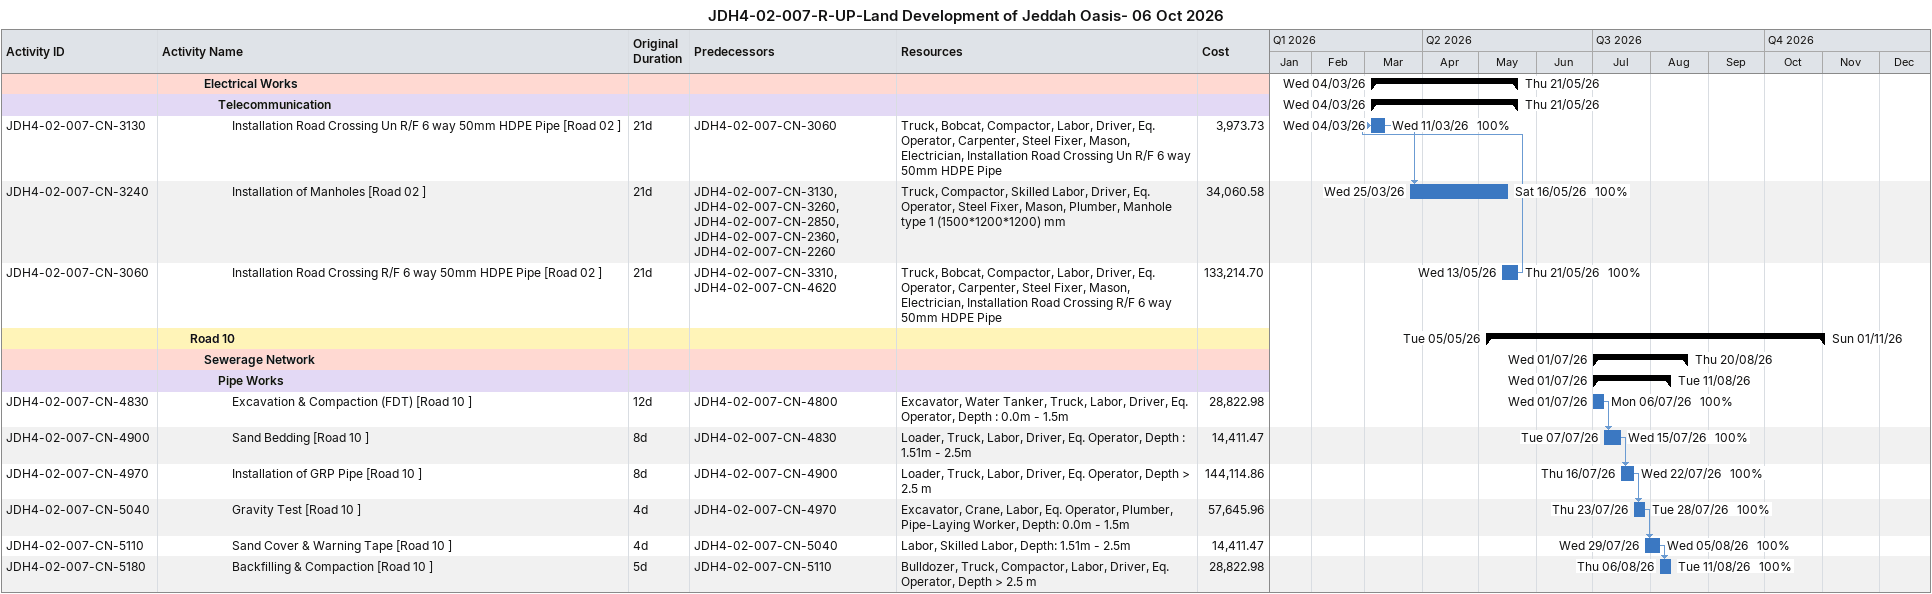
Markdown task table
JDH4-02-007-R-UP-Land Development of Jeddah Oasis- 06 Oct 2026

| ID | Level | Task | Original duration | Start | Finish | Predecessors | Resources | % complete | Cost |
|---|---|---|---|---|---|---|---|---|---|
|  | 4 | **Electrical Works** |  | 2026-03-04 | 2026-05-21 |  |  |  |  |
|  | 5 | **Telecommunication** |  | 2026-03-04 | 2026-05-21 |  |  |  |  |
| JDH4-02-007-CN-3130 | 6 | Installation Road Crossing Un R/F 6 way 50mm HDPE Pipe [Road 02 ] | 21d | 2026-03-04 | 2026-03-11 | JDH4-02-007-CN-3060 | Truck, Bobcat, Compactor, Labor, Driver, Eq. Operator, Carpenter, Steel Fixer, Mason, Electrician, Installation Road Crossing Un R/F 6 way 50mm HDPE Pipe | 100 | 3973.73 |
| JDH4-02-007-CN-3240 | 6 | Installation of Manholes [Road 02 ] | 21d | 2026-03-25 | 2026-05-16 | JDH4-02-007-CN-3130, JDH4-02-007-CN-3260, JDH4-02-007-CN-2850, JDH4-02-007-CN-2360, JDH4-02-007-CN-2260 | Truck, Compactor, Skilled Labor, Driver, Eq. Operator, Steel Fixer, Mason, Plumber, Manhole type 1 (1500*1200*1200) mm | 100 | 34060.58 |
| JDH4-02-007-CN-3060 | 6 | Installation Road Crossing R/F 6 way 50mm HDPE Pipe [Road 02 ] | 21d | 2026-05-13 | 2026-05-21 | JDH4-02-007-CN-3310, JDH4-02-007-CN-4620 | Truck, Bobcat, Compactor, Labor, Driver, Eq. Operator, Carpenter, Steel Fixer, Mason, Electrician, Installation Road Crossing R/F 6 way 50mm HDPE Pipe | 100 | 133214.70 |
|  | 3 | **Road 10** |  | 2026-05-05 | 2026-11-01 |  |  |  |  |
|  | 4 | **Sewerage Network** |  | 2026-07-01 | 2026-08-20 |  |  |  |  |
|  | 5 | **Pipe Works** |  | 2026-07-01 | 2026-08-11 |  |  |  |  |
| JDH4-02-007-CN-4830 | 6 | Excavation & Compaction (FDT) [Road 10 ] | 12d | 2026-07-01 | 2026-07-06 | JDH4-02-007-CN-4800 | Excavator, Water Tanker, Truck, Labor, Driver, Eq. Operator, Depth : 0.0m - 1.5m | 100 | 28822.98 |
| JDH4-02-007-CN-4900 | 6 | Sand Bedding [Road 10 ] | 8d | 2026-07-07 | 2026-07-15 | JDH4-02-007-CN-4830 | Loader, Truck, Labor, Driver, Eq. Operator, Depth : 1.51m - 2.5m | 100 | 14411.47 |
| JDH4-02-007-CN-4970 | 6 | Installation of GRP Pipe [Road 10 ] | 8d | 2026-07-16 | 2026-07-22 | JDH4-02-007-CN-4900 | Loader, Truck, Labor, Driver, Eq. Operator, Depth > 2.5 m | 100 | 144114.86 |
| JDH4-02-007-CN-5040 | 6 | Gravity Test [Road 10 ] | 4d | 2026-07-23 | 2026-07-28 | JDH4-02-007-CN-4970 | Excavator, Crane, Labor, Eq. Operator, Plumber, Pipe-Laying Worker, Depth: 0.0m - 1.5m | 100 | 57645.96 |
| JDH4-02-007-CN-5110 | 6 | Sand Cover & Warning Tape [Road 10 ] | 4d | 2026-07-29 | 2026-08-05 | JDH4-02-007-CN-5040 | Labor, Skilled Labor, Depth: 1.51m - 2.5m | 100 | 14411.47 |
| JDH4-02-007-CN-5180 | 6 | Backfilling & Compaction [Road 10 ] | 5d | 2026-08-06 | 2026-08-11 | JDH4-02-007-CN-5110 | Bulldozer, Truck, Compactor, Labor, Driver, Eq. Operator, Depth > 2.5 m | 100 | 28822.98 |
